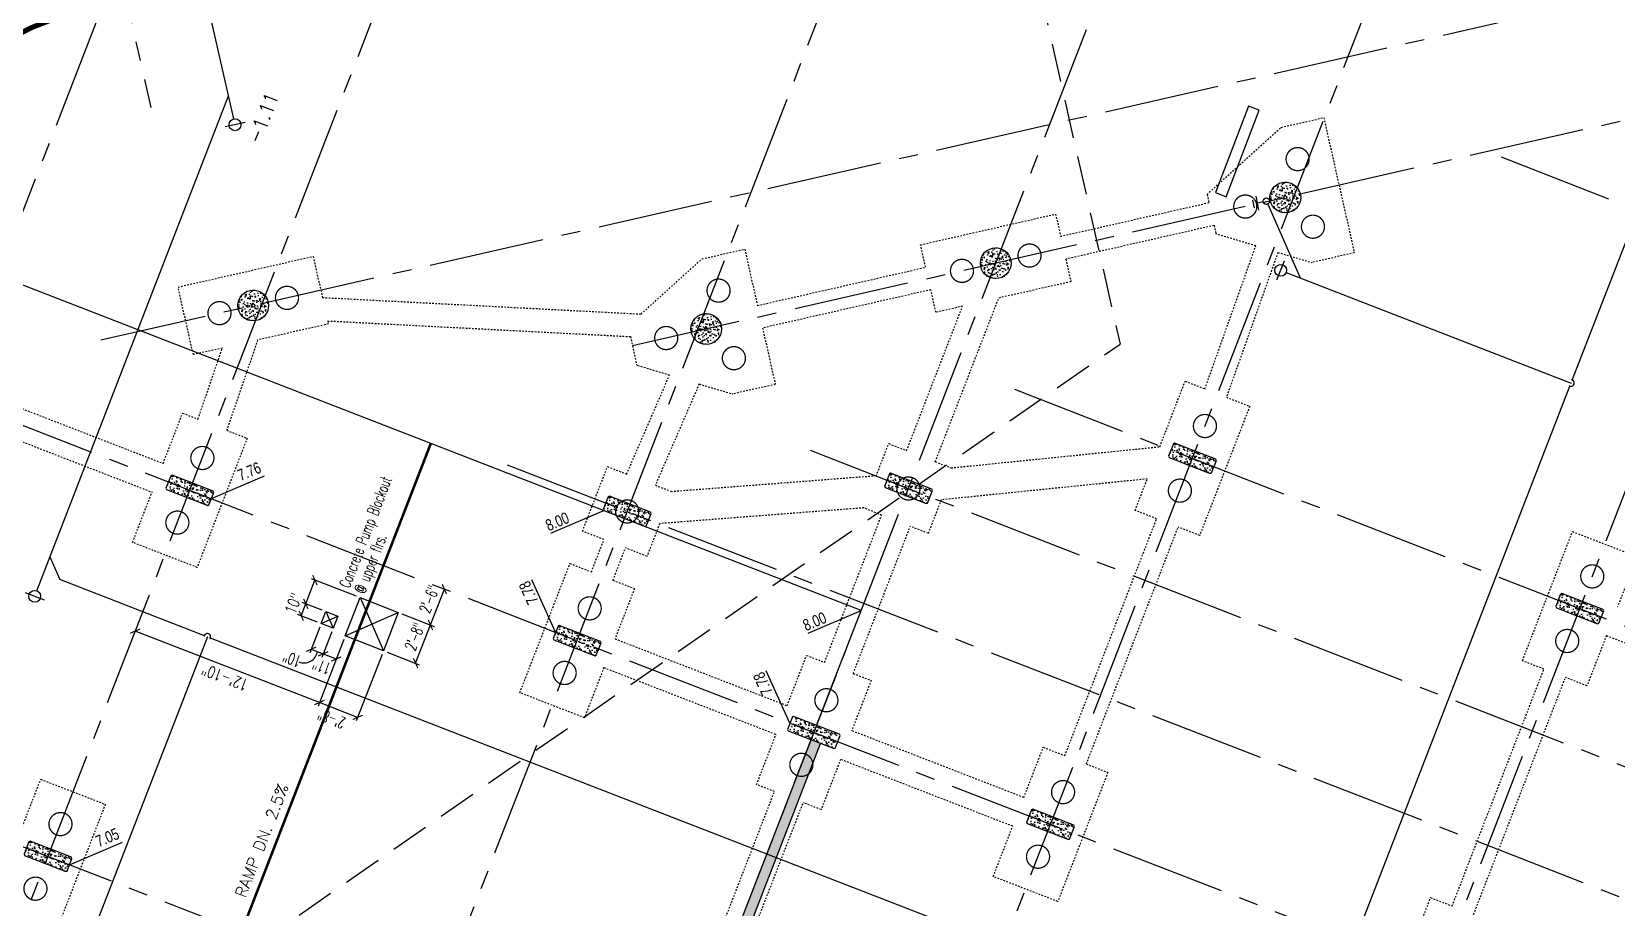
# Model space of a CAD drawing. Header units: feet. Extents: x 308 to 1449, y -4548 to -3843.
# Drawn here: x 910.4 to 1013.4, y -4306.2 to -4249.3 of the extents above; entities that cross this region are included whole.
import ezdxf

# ---------------------------------------------------------------- set-up
doc = ezdxf.new("R2010")
doc.units = ezdxf.units.FT
doc.header["$LTSCALE"] = 10
doc.header["$MEASUREMENT"] = 0
for name, pattern in [('CENTER2', [1.125, 0.75, -0.125, 0.125, -0.125]), ('HIDDEN', [0.375, 0.25, -0.125]), ('HIDDEN2', [0.1875, 0.125, -0.0625]), ('PHANTOM2', [1.25, 0.625, -0.125, 0.125, -0.125, 0.125, -0.125])]:
    doc.linetypes.add(name, pattern=pattern)
doc.layers.get('0').update_dxf_attribs({"linetype": 'CONTINUOUS'})
doc.layers.add('1-EM-UG', color=240, linetype='PHANTOM2', lineweight=40)
for name, color, linetype in [('2B', 4, 'CONTINUOUS'), ('auger pile', 1, 'CONTINUOUS'), ('conc. wall', 7, 'CONTINUOUS'), ('concrete pump', 210, 'CONTINUOUS'), ('GRID', 30, 'CENTER2'), ('Mat Footing Dewatering Pump', 80, 'CONTINUOUS'), ('MISC', 7, 'CONTINUOUS'), ('p-ftg.', 4, 'HIDDEN2'), ('p-sanr-pip', 5, 'CONTINUOUS'), ('p-sanr-pipe', 5, 'CONTINUOUS'), ('p-sanr-symb', 3, 'CONTINUOUS'), ('p-strm-symb', 6, 'CONTINUOUS'), ('slabedge', 6, 'CONTINUOUS')]:
    doc.layers.add(name, color=color, linetype=linetype)
doc.layers.add('g-anno-inv notes', color=1, linetype='CONTINUOUS', plot=False)
doc.styles.add('dimwall', font='arial.ttf', dxfattribs={"width": 0.75, "height": 9})
doc.styles.add('s3', font='simplex.shx', dxfattribs={"width": 0.9, "height": 0.115})
doc.styles.get("Standard").update_dxf_attribs({"font": 'ROMANS.SHX'})

# ---------------------------------------------------------------- blocks, each defined once
blk = doc.blocks.new('p52')
at = {"layer": '2B'}
for p, q in [((0, -0.7), (0, 0.7)), ((0.37, -0.38), (0.37, 0.38))]:
    blk.add_line(p, q, dxfattribs=at)
blk = doc.blocks.new('p51')
blk.add_line((0, -1), (0, 1))
blk.add_circle((0, 0), 0.576)
blk = doc.blocks.new('_ArchTick')
at = {"color": 0, "linetype": 'ByBlock', "const_width": 0.15}
blk.add_lwpolyline([(-0.5, -0.5), (0.5, 0.5)], dxfattribs=at)
blk = doc.blocks.new('A$C2A3944E8')
at = {"layer": 'conc. wall'}
h = blk.add_hatch(dxfattribs=at)
h.set_pattern_fill('AR-CONC', color=256, style=0)
h.set_pattern_definition([(50, (1843.359, 4285.727), (7.172602, -0.627521), [0.75, -8.25]), (355, (1843.359, 4285.727), (-1.387513, 7.521921), [0.6, -6.6]), (100.4514, (1843.9566, 4285.675), (5.785094, 6.894395), [0.637402, -7.011421]), (46.1842, (1843.359, 4287.727), (10.67241, -1.65519), [1.125, -12.375]), (96.6356, (1844.248, 4287.589), (9.346627, 9.74118), [0.956103, -10.51713]), (351.1842, (1843.359, 4287.727), (9.34662, 9.741186), [0.9, -9.9]), (21, (1844.359, 4287.227), (5.96907, -4.026189), [0.75, -8.25]), (326, (1844.359, 4287.227), (2.433153, 7.2515), [0.6, -6.6]), (71.4514, (1844.856, 4286.8916), (8.402226, 3.225305), [0.637402, -7.011421]), (37.5, (1843.3589, 4285.727), (0.1215986, 3.3289385), [0, -6.52, 0, -6.7, 0, -6.625]), (7.5, (1843.359, 4285.727), (2.6306954, 3.944117), [0, -3.82, 0, -6.37, 0, -2.525]), (327.5, (1841.1289, 4285.727), (5.3382244, -0.2255487), [0, -2.5, 0, -7.8, 0, -10.35]), (317.5, (1840.129, 4285.727), (5.831862, 1.00105), [0, -3.25, 0, -5.18, 0, -7.35])])
h.paths.add_polyline_path([(2478.702481, 1572.262432), (2473.452481, 1572.262432), (2472.702481, 1571.512432), (2472.702481, 1554.262432), (2478.702481, 1554.262432)])
h.paths.add_polyline_path([(2484.702481, 1571.512432), (2483.952481, 1572.262432), (2478.702481, 1572.262432), (2478.702481, 1554.262432), (2484.702481, 1554.262432)])
h.paths.add_polyline_path([(2484.702481, 1554.262432), (2478.702481, 1554.262432), (2478.702481, 1536.262432), (2483.952481, 1536.262432), (2484.702481, 1537.012432)])
h.paths.add_polyline_path([(2478.702481, 1554.262432), (2472.702481, 1554.262432), (2472.702481, 1537.012432), (2473.452481, 1536.262432), (2478.702481, 1536.262432)])
h = blk.add_hatch(dxfattribs=at)
h.set_pattern_fill('AR-CONC', color=256, style=0)
h.set_pattern_definition([(50, (2149.359, 4285.727), (7.172602, -0.627521), [0.75, -8.25]), (355, (2149.359, 4285.727), (-1.387513, 7.521921), [0.6, -6.6]), (100.4514, (2149.9566, 4285.675), (5.785094, 6.894395), [0.637402, -7.011421]), (46.1842, (2149.359, 4287.727), (10.67241, -1.65519), [1.125, -12.375]), (96.6356, (2150.248, 4287.589), (9.346627, 9.74118), [0.956103, -10.51713]), (351.1842, (2149.359, 4287.727), (9.34662, 9.741186), [0.9, -9.9]), (21, (2150.359, 4287.227), (5.96907, -4.026189), [0.75, -8.25]), (326, (2150.359, 4287.227), (2.433153, 7.2515), [0.6, -6.6]), (71.4514, (2150.856, 4286.8916), (8.402226, 3.225305), [0.637402, -7.011421]), (37.5, (2149.3589, 4285.727), (0.1215986, 3.3289385), [0, -6.52, 0, -6.7, 0, -6.625]), (7.5, (2149.359, 4285.727), (2.6306954, 3.944117), [0, -3.82, 0, -6.37, 0, -2.525]), (327.5, (2147.1289, 4285.727), (5.3382244, -0.2255487), [0, -2.5, 0, -7.8, 0, -10.35]), (317.5, (2146.129, 4285.727), (5.831862, 1.00105), [0, -3.25, 0, -5.18, 0, -7.35])])
h.paths.add_polyline_path([(2784.702481, 1572.262432), (2779.452481, 1572.262432), (2778.702481, 1571.512432), (2778.702481, 1554.262432), (2784.702481, 1554.262432)])
h.paths.add_polyline_path([(2790.702481, 1571.512432), (2789.952481, 1572.262432), (2784.702481, 1572.262432), (2784.702481, 1554.262432), (2790.702481, 1554.262432)])
h.paths.add_polyline_path([(2790.702481, 1554.262432), (2784.702481, 1554.262432), (2784.702481, 1536.262432), (2789.952481, 1536.262432), (2790.702481, 1537.012432)])
h.paths.add_polyline_path([(2784.702481, 1554.262432), (2778.702481, 1554.262432), (2778.702481, 1537.012432), (2779.452481, 1536.262432), (2784.702481, 1536.262432)])
h = blk.add_hatch(dxfattribs=at)
h.set_pattern_fill('AR-CONC', color=256, style=0)
h.set_pattern_definition([(50, (-806.493, 4291.727), (7.172602, -0.627521), [0.75, -8.25]), (355, (-806.493, 4291.727), (-1.387513, 7.521921), [0.6, -6.6]), (100.4514, (-805.8954, 4291.675), (5.785094, 6.894395), [0.637402, -7.011421]), (46.1842, (-806.493, 4293.727), (10.67241, -1.65519), [1.125, -12.375]), (96.6356, (-805.604, 4293.589), (9.346627, 9.741179), [0.956103, -10.51713]), (351.1842, (-806.493, 4293.727), (9.34662, 9.741186), [0.9, -9.9]), (21, (-805.493, 4293.227), (5.9690705, -4.026189), [0.75, -8.25]), (326, (-805.493, 4293.227), (2.433153, 7.2515), [0.6, -6.6]), (71.4514, (-804.996, 4292.8916), (8.402226, 3.225305), [0.637402, -7.011421]), (37.5, (-806.4932, 4291.727), (0.1215986, 3.3289385), [0, -6.52, 0, -6.7, 0, -6.625]), (7.5, (-806.493, 4291.727), (2.6306954, 3.944117), [0, -3.82, 0, -6.37, 0, -2.525]), (327.5, (-808.7232, 4291.727), (5.3382244, -0.2255487), [0, -2.5, 0, -7.8, 0, -10.35]), (317.5, (-809.723, 4291.727), (5.8318617, 1.00105), [0, -3.25, 0, -5.18, 0, -7.35])])
h.paths.add_polyline_path([(2936.850461, 1572.262432, 0.4142135624), (2924.850461, 1560.262432), (2936.850461, 1560.262432)])
h.paths.add_polyline_path([(2936.850461, 1572.262432), (2936.850461, 1560.262432), (2948.850461, 1560.262432, 0.4142135624)])
h.paths.add_polyline_path([(2936.850461, 1560.262432), (2924.850461, 1560.262432, 0.4142135624), (2936.850461, 1548.262432)])
h.paths.add_polyline_path([(2948.850461, 1560.262432), (2936.850461, 1560.262432), (2936.850461, 1548.262432, 0.4142135624)])
h = blk.add_hatch(dxfattribs=at)
h.set_pattern_fill('AR-CONC', color=256, style=0)
h.set_pattern_definition([(50, (2149.359, 3961.727), (7.172602, -0.627521), [0.75, -8.25]), (355, (2149.359, 3961.727), (-1.387513, 7.521921), [0.6, -6.6]), (100.4514, (2149.9566, 3961.675), (5.785094, 6.894395), [0.637402, -7.011421]), (46.1842, (2149.359, 3963.727), (10.67241, -1.65519), [1.125, -12.375]), (96.6356, (2150.248, 3963.589), (9.346627, 9.74118), [0.956103, -10.51713]), (351.1842, (2149.359, 3963.727), (9.34662, 9.741186), [0.9, -9.9]), (21, (2150.359, 3963.227), (5.96907, -4.026189), [0.75, -8.25]), (326, (2150.359, 3963.227), (2.433153, 7.2515), [0.6, -6.6]), (71.4514, (2150.856, 3962.8916), (8.402226, 3.225305), [0.637402, -7.011421]), (37.5, (2149.3589, 3961.727), (0.1215986, 3.3289385), [0, -6.52, 0, -6.7, 0, -6.625]), (7.5, (2149.359, 3961.727), (2.6306954, 3.944117), [0, -3.82, 0, -6.37, 0, -2.525]), (327.5, (2147.1289, 3961.727), (5.3382244, -0.2255487), [0, -2.5, 0, -7.8, 0, -10.35]), (317.5, (2146.129, 3961.727), (5.831862, 1.00105), [0, -3.25, 0, -5.18, 0, -7.35])])
h.paths.add_polyline_path([(2784.702481, 1248.262432), (2779.452481, 1248.262432), (2778.702481, 1247.512432), (2778.702481, 1230.262432), (2784.702481, 1230.262432)])
h.paths.add_polyline_path([(2790.702481, 1247.512432), (2789.952481, 1248.262432), (2784.702481, 1248.262432), (2784.702481, 1230.262432), (2790.702481, 1230.262432)])
h.paths.add_polyline_path([(2790.702481, 1230.262432), (2784.702481, 1230.262432), (2784.702481, 1212.262432), (2789.952481, 1212.262432), (2790.702481, 1213.012432)])
h.paths.add_polyline_path([(2784.702481, 1230.262432), (2778.702481, 1230.262432), (2778.702481, 1213.012432), (2779.452481, 1212.262432), (2784.702481, 1212.262432)])
h = blk.add_hatch(dxfattribs=at)
h.set_pattern_fill('AR-CONC', color=256, style=0)
h.set_pattern_definition([(50, (2257.359, 3961.727), (7.172602, -0.627521), [0.75, -8.25]), (355, (2257.359, 3961.727), (-1.387513, 7.521921), [0.6, -6.6]), (100.4514, (2257.9566, 3961.675), (5.785094, 6.894395), [0.637402, -7.011421]), (46.1842, (2257.359, 3963.727), (10.67241, -1.65519), [1.125, -12.375]), (96.6356, (2258.248, 3963.589), (9.346627, 9.74118), [0.956103, -10.51713]), (351.1842, (2257.359, 3963.727), (9.34662, 9.741186), [0.9, -9.9]), (21, (2258.359, 3963.227), (5.96907, -4.026189), [0.75, -8.25]), (326, (2258.359, 3963.227), (2.433153, 7.2515), [0.6, -6.6]), (71.4514, (2258.856, 3962.8916), (8.402226, 3.225305), [0.637402, -7.011421]), (37.5, (2257.3589, 3961.727), (0.1215986, 3.3289385), [0, -6.52, 0, -6.7, 0, -6.625]), (7.5, (2257.359, 3961.727), (2.6306954, 3.944117), [0, -3.82, 0, -6.37, 0, -2.525]), (327.5, (2255.1289, 3961.727), (5.3382244, -0.2255487), [0, -2.5, 0, -7.8, 0, -10.35]), (317.5, (2254.129, 3961.727), (5.831862, 1.00105), [0, -3.25, 0, -5.18, 0, -7.35])])
h.paths.add_polyline_path([(2892.702481, 1248.262432), (2887.452481, 1248.262432), (2886.702481, 1247.512432), (2886.702481, 1230.262432), (2892.702481, 1230.262432)])
h.paths.add_polyline_path([(2898.702481, 1247.512432), (2897.952481, 1248.262432), (2892.702481, 1248.262432), (2892.702481, 1230.262432), (2898.702481, 1230.262432)])
h.paths.add_polyline_path([(2898.702481, 1230.262432), (2892.702481, 1230.262432), (2892.702481, 1212.262432), (2897.952481, 1212.262432), (2898.702481, 1213.012432)])
h.paths.add_polyline_path([(2892.702481, 1230.262432), (2886.702481, 1230.262432), (2886.702481, 1213.012432), (2887.452481, 1212.262432), (2892.702481, 1212.262432)])
h = blk.add_hatch(dxfattribs=at)
h.set_pattern_fill('AR-CONC', color=256, style=0)
h.set_pattern_definition([(50, (-695.77, 3955.727), (7.172602, -0.627521), [0.75, -8.25]), (355, (-695.77, 3955.727), (-1.387513, 7.521921), [0.6, -6.6]), (100.4514, (-695.172, 3955.675), (5.785094, 6.894395), [0.637402, -7.011421]), (46.1842, (-695.77, 3957.727), (10.67241, -1.65519), [1.125, -12.375]), (96.6356, (-694.881, 3957.589), (9.346627, 9.741179), [0.956103, -10.51713]), (351.1842, (-695.77, 3957.727), (9.34662, 9.741186), [0.9, -9.9]), (21, (-694.77, 3957.227), (5.9690705, -4.026189), [0.75, -8.25]), (326, (-694.77, 3957.227), (2.433153, 7.2515), [0.6, -6.6]), (71.4514, (-694.2725, 3956.8916), (8.402226, 3.225305), [0.637402, -7.011421]), (37.5, (-695.77, 3955.727), (0.1215986, 3.3289385), [0, -6.52, 0, -6.7, 0, -6.625]), (7.5, (-695.77, 3955.727), (2.6306954, 3.944117), [0, -3.82, 0, -6.37, 0, -2.525]), (327.5, (-698, 3955.727), (5.3382244, -0.2255487), [0, -2.5, 0, -7.8, 0, -10.35]), (317.5, (-699, 3955.727), (5.8318617, 1.00105), [0, -3.25, 0, -5.18, 0, -7.35])])
h.paths.add_polyline_path([(3047.57371, 1236.262432, 0.4142135624), (3035.57371, 1224.262432), (3047.57371, 1224.262432)])
h.paths.add_polyline_path([(3047.57371, 1236.262432), (3047.57371, 1224.262432), (3059.57371, 1224.262432, 0.4142135624)])
h.paths.add_polyline_path([(3047.57371, 1224.262432), (3035.57371, 1224.262432, 0.4142135624), (3047.57371, 1212.262432)])
h.paths.add_polyline_path([(3059.57371, 1224.262432), (3047.57371, 1224.262432), (3047.57371, 1212.262432, 0.4142135624)])
h = blk.add_hatch(dxfattribs=at)
h.set_pattern_fill('AR-CONC', color=256, style=0)
h.set_pattern_definition([(50, (2149.359, 3763.727), (7.172602, -0.627521), [0.75, -8.25]), (355, (2149.359, 3763.727), (-1.387513, 7.521921), [0.6, -6.6]), (100.4514, (2149.9566, 3763.675), (5.785094, 6.894395), [0.637402, -7.011421]), (46.1842, (2149.359, 3765.727), (10.67241, -1.65519), [1.125, -12.375]), (96.6356, (2150.248, 3765.589), (9.346627, 9.74118), [0.956103, -10.51713]), (351.1842, (2149.359, 3765.727), (9.34662, 9.741186), [0.9, -9.9]), (21, (2150.359, 3765.227), (5.96907, -4.026189), [0.75, -8.25]), (326, (2150.359, 3765.227), (2.433153, 7.2515), [0.6, -6.6]), (71.4514, (2150.856, 3764.8916), (8.402226, 3.225305), [0.637402, -7.011421]), (37.5, (2149.3589, 3763.727), (0.1215986, 3.3289385), [0, -6.52, 0, -6.7, 0, -6.625]), (7.5, (2149.359, 3763.727), (2.6306954, 3.944117), [0, -3.82, 0, -6.37, 0, -2.525]), (327.5, (2147.1289, 3763.727), (5.3382244, -0.2255487), [0, -2.5, 0, -7.8, 0, -10.35]), (317.5, (2146.129, 3763.727), (5.831862, 1.00105), [0, -3.25, 0, -5.18, 0, -7.35])])
h.paths.add_polyline_path([(2784.702481, 1050.262432), (2779.452481, 1050.262432), (2778.702481, 1049.512432), (2778.702481, 1032.262432), (2784.702481, 1032.262432)])
h.paths.add_polyline_path([(2790.702481, 1049.512432), (2789.952481, 1050.262432), (2784.702481, 1050.262432), (2784.702481, 1032.262432), (2790.702481, 1032.262432)])
h.paths.add_polyline_path([(2790.702481, 1032.262432), (2784.702481, 1032.262432), (2784.702481, 1014.262432), (2789.952481, 1014.262432), (2790.702481, 1015.012432)])
h.paths.add_polyline_path([(2784.702481, 1032.262432), (2778.702481, 1032.262432), (2778.702481, 1015.012432), (2779.452481, 1014.262432), (2784.702481, 1014.262432)])
h = blk.add_hatch(dxfattribs=at)
h.set_pattern_fill('AR-CONC', color=256, style=0)
h.set_pattern_definition([(50, (2353.359, 3763.727), (7.172602, -0.627521), [0.75, -8.25]), (355, (2353.359, 3763.727), (-1.387513, 7.521921), [0.6, -6.6]), (100.4514, (2353.9566, 3763.675), (5.785094, 6.894395), [0.637402, -7.011421]), (46.1842, (2353.359, 3765.727), (10.67241, -1.65519), [1.125, -12.375]), (96.6356, (2354.248, 3765.589), (9.346627, 9.74118), [0.956103, -10.51713]), (351.1842, (2353.359, 3765.727), (9.34662, 9.741186), [0.9, -9.9]), (21, (2354.359, 3765.227), (5.96907, -4.026189), [0.75, -8.25]), (326, (2354.359, 3765.227), (2.433153, 7.2515), [0.6, -6.6]), (71.4514, (2354.856, 3764.8916), (8.402226, 3.225305), [0.637402, -7.011421]), (37.5, (2353.3589, 3763.727), (0.1215986, 3.3289385), [0, -6.52, 0, -6.7, 0, -6.625]), (7.5, (2353.359, 3763.727), (2.6306954, 3.944117), [0, -3.82, 0, -6.37, 0, -2.525]), (327.5, (2351.1289, 3763.727), (5.3382244, -0.2255487), [0, -2.5, 0, -7.8, 0, -10.35]), (317.5, (2350.129, 3763.727), (5.831862, 1.00105), [0, -3.25, 0, -5.18, 0, -7.35])])
h.paths.add_polyline_path([(2988.702481, 1050.262432), (2983.452481, 1050.262432), (2982.702481, 1049.512432), (2982.702481, 1032.262432), (2988.702481, 1032.262432)])
h.paths.add_polyline_path([(2994.702481, 1049.512432), (2993.952481, 1050.262432), (2988.702481, 1050.262432), (2988.702481, 1032.262432), (2994.702481, 1032.262432)])
h.paths.add_polyline_path([(2994.702481, 1032.262432), (2988.702481, 1032.262432), (2988.702481, 1014.262432), (2993.952481, 1014.262432), (2994.702481, 1015.012432)])
h.paths.add_polyline_path([(2988.702481, 1032.262432), (2982.702481, 1032.262432), (2982.702481, 1015.012432), (2983.452481, 1014.262432), (2988.702481, 1014.262432)])
h = blk.add_hatch(dxfattribs=at)
h.set_pattern_fill('AR-CONC', color=256, style=0)
h.set_pattern_definition([(50, (-566.342, 3763.727), (7.172602, -0.627521), [0.75, -8.25]), (355, (-566.342, 3763.727), (-1.387513, 7.521921), [0.6, -6.6]), (100.4514, (-565.7446, 3763.675), (5.785094, 6.894395), [0.637402, -7.011421]), (46.1842, (-566.342, 3765.727), (10.67241, -1.65519), [1.125, -12.375]), (96.6356, (-565.453, 3765.589), (9.346627, 9.741179), [0.956103, -10.51713]), (351.1842, (-566.342, 3765.727), (9.34662, 9.741186), [0.9, -9.9]), (21, (-565.342, 3765.227), (5.9690705, -4.026189), [0.75, -8.25]), (326, (-565.342, 3765.227), (2.433153, 7.2515), [0.6, -6.6]), (71.4514, (-564.845, 3764.8916), (8.402226, 3.225305), [0.637402, -7.011421]), (37.5, (-566.3423, 3763.727), (0.1215986, 3.3289385), [0, -6.52, 0, -6.7, 0, -6.625]), (7.5, (-566.3423, 3763.727), (2.6306954, 3.944117), [0, -3.82, 0, -6.37, 0, -2.525]), (327.5, (-568.5723, 3763.727), (5.3382244, -0.2255487), [0, -2.5, 0, -7.8, 0, -10.35]), (317.5, (-569.5723, 3763.727), (5.8318617, 1.00105), [0, -3.25, 0, -5.18, 0, -7.35])])
h.paths.add_polyline_path([(3177.00135, 1044.262432, 0.4142135624), (3165.00135, 1032.262432), (3177.00135, 1032.262432)])
h.paths.add_polyline_path([(3177.00135, 1044.262432), (3177.00135, 1032.262432), (3189.00135, 1032.262432, 0.4142135624)])
h.paths.add_polyline_path([(3177.00135, 1032.262432), (3165.00135, 1032.262432, 0.4142135624), (3177.00135, 1020.262432)])
h.paths.add_polyline_path([(3189.00135, 1032.262432), (3177.00135, 1032.262432), (3177.00135, 1020.262432, 0.4142135624)])
h = blk.add_hatch(dxfattribs=at)
h.set_pattern_fill('AR-CONC', color=256, style=0)
h.set_pattern_definition([(50, (1448.896, 3227.727), (7.172602, -0.627521), [0.75, -8.25]), (355, (1448.896, 3227.727), (-1.387513, 7.521921), [0.6, -6.6]), (100.4514, (1449.4935, 3227.675), (5.785094, 6.894395), [0.637402, -7.011421]), (46.1842, (1448.896, 3229.727), (10.67241, -1.65519), [1.125, -12.375]), (96.6356, (1449.785, 3229.589), (9.346627, 9.74118), [0.956103, -10.51713]), (351.1842, (1448.896, 3229.727), (9.34662, 9.741186), [0.9, -9.9]), (21, (1449.896, 3229.227), (5.96907, -4.026189), [0.75, -8.25]), (326, (1449.896, 3229.227), (2.433153, 7.2515), [0.6, -6.6]), (71.4514, (1450.393, 3228.8916), (8.402226, 3.225305), [0.637402, -7.011421]), (37.5, (1448.8958, 3227.727), (0.1215986, 3.3289385), [0, -6.52, 0, -6.7, 0, -6.625]), (7.5, (1448.8958, 3227.727), (2.6306954, 3.944117), [0, -3.82, 0, -6.37, 0, -2.525]), (327.5, (1446.6658, 3227.727), (5.3382244, -0.2255487), [0, -2.5, 0, -7.8, 0, -10.35]), (317.5, (1445.6658, 3227.727), (5.831862, 1.00105), [0, -3.25, 0, -5.18, 0, -7.35])])
h.paths.add_polyline_path([(2501.579375, 1032.262432), (2484.702481, 1032.262432), (2484.702481, 1024.262432), (2496.702481, 1024.262432, -0.2807764064)])
h.paths.add_polyline_path([(2509.825586, 1032.262432), (2501.579375, 1032.262432, 0.2807764064), (2496.702481, 1024.262432), (2514.702481, 1024.262432, 0.2807764064)])
h.paths.add_polyline_path([(2753.579375, 1032.262432), (2509.825586, 1032.262432, -0.2807764064), (2514.702481, 1024.262432), (2748.702481, 1024.262432, -0.2807764064)])
h.paths.add_polyline_path([(2761.825586, 1032.262432), (2753.579375, 1032.262432, 0.2807764064), (2748.702481, 1024.262432), (2766.702481, 1024.262432, 0.2807764064)])
h.paths.add_polyline_path([(2778.702481, 1032.262432), (2761.825586, 1032.262432, -0.2807764064), (2766.702481, 1024.262432), (2778.702481, 1024.262432)])
h = blk.add_hatch(dxfattribs=at)
h.set_pattern_fill('AR-CONC', color=256, style=0)
h.set_pattern_definition([(50, (2149.359, 3565.727), (7.172602, -0.627521), [0.75, -8.25]), (355, (2149.359, 3565.727), (-1.387513, 7.521921), [0.6, -6.6]), (100.4514, (2149.9566, 3565.675), (5.785094, 6.894395), [0.637402, -7.011421]), (46.1842, (2149.359, 3567.727), (10.67241, -1.65519), [1.125, -12.375]), (96.6356, (2150.248, 3567.589), (9.346627, 9.74118), [0.956103, -10.51713]), (351.1842, (2149.359, 3567.727), (9.34662, 9.741186), [0.9, -9.9]), (21, (2150.359, 3567.227), (5.96907, -4.026189), [0.75, -8.25]), (326, (2150.359, 3567.227), (2.433153, 7.2515), [0.6, -6.6]), (71.4514, (2150.856, 3566.8916), (8.402226, 3.225305), [0.637402, -7.011421]), (37.5, (2149.3589, 3565.727), (0.1215986, 3.3289385), [0, -6.52, 0, -6.7, 0, -6.625]), (7.5, (2149.359, 3565.727), (2.6306954, 3.944117), [0, -3.82, 0, -6.37, 0, -2.525]), (327.5, (2147.1289, 3565.727), (5.3382244, -0.2255487), [0, -2.5, 0, -7.8, 0, -10.35]), (317.5, (2146.129, 3565.727), (5.831862, 1.00105), [0, -3.25, 0, -5.18, 0, -7.35])])
h.paths.add_polyline_path([(2784.702481, 852.262432), (2779.452481, 852.262432), (2778.702481, 851.512432), (2778.702481, 834.262432), (2784.702481, 834.262432)])
h.paths.add_polyline_path([(2790.702481, 851.512432), (2789.952481, 852.262432), (2784.702481, 852.262432), (2784.702481, 834.262432), (2790.702481, 834.262432)])
h.paths.add_polyline_path([(2790.702481, 834.262432), (2784.702481, 834.262432), (2784.702481, 816.262432), (2789.952481, 816.262432), (2790.702481, 817.012432)])
h.paths.add_polyline_path([(2784.702481, 834.262432), (2778.702481, 834.262432), (2778.702481, 817.012432), (2779.452481, 816.262432), (2784.702481, 816.262432)])
h = blk.add_hatch(dxfattribs=at)
h.set_pattern_fill('AR-CONC', color=256, style=0)
h.set_pattern_definition([(50, (2455.359, 3565.727), (7.172602, -0.627521), [0.75, -8.25]), (355, (2455.359, 3565.727), (-1.387513, 7.521921), [0.6, -6.6]), (100.4514, (2455.9566, 3565.675), (5.785094, 6.894395), [0.637402, -7.011421]), (46.1842, (2455.359, 3567.727), (10.67241, -1.65519), [1.125, -12.375]), (96.6356, (2456.248, 3567.589), (9.346627, 9.74118), [0.956103, -10.51713]), (351.1842, (2455.359, 3567.727), (9.34662, 9.741186), [0.9, -9.9]), (21, (2456.359, 3567.227), (5.96907, -4.026189), [0.75, -8.25]), (326, (2456.359, 3567.227), (2.433153, 7.2515), [0.6, -6.6]), (71.4514, (2456.856, 3566.8916), (8.402226, 3.225305), [0.637402, -7.011421]), (37.5, (2455.3589, 3565.727), (0.1215986, 3.3289385), [0, -6.52, 0, -6.7, 0, -6.625]), (7.5, (2455.359, 3565.727), (2.6306954, 3.944117), [0, -3.82, 0, -6.37, 0, -2.525]), (327.5, (2453.1289, 3565.727), (5.3382244, -0.2255487), [0, -2.5, 0, -7.8, 0, -10.35]), (317.5, (2452.129, 3565.727), (5.831862, 1.00105), [0, -3.25, 0, -5.18, 0, -7.35])])
h.paths.add_polyline_path([(3090.702481, 852.262432), (3085.452481, 852.262432), (3084.702481, 851.512432), (3084.702481, 834.262432), (3090.702481, 834.262432)])
h.paths.add_polyline_path([(3096.702481, 851.512432), (3095.952481, 852.262432), (3090.702481, 852.262432), (3090.702481, 834.262432), (3096.702481, 834.262432)])
h.paths.add_polyline_path([(3096.702481, 834.262432), (3090.702481, 834.262432), (3090.702481, 816.262432), (3095.952481, 816.262432), (3096.702481, 817.012432)])
h.paths.add_polyline_path([(3090.702481, 834.262432), (3084.702481, 834.262432), (3084.702481, 817.012432), (3085.452481, 816.262432), (3090.702481, 816.262432)])
h = blk.add_hatch(dxfattribs=at)
h.set_pattern_fill('AR-CONC', color=256, style=0)
h.set_pattern_definition([(50, (-436.9146, 3571.727), (7.172602, -0.627521), [0.75, -8.25]), (355, (-436.915, 3571.727), (-1.387513, 7.521921), [0.6, -6.6]), (100.4514, (-436.317, 3571.675), (5.785094, 6.894395), [0.637402, -7.011421]), (46.1842, (-436.915, 3573.727), (10.67241, -1.65519), [1.125, -12.375]), (96.6356, (-436.025, 3573.589), (9.346627, 9.741179), [0.956103, -10.51713]), (351.1842, (-436.915, 3573.727), (9.34662, 9.741186), [0.9, -9.9]), (21, (-435.9146, 3573.227), (5.9690705, -4.026189), [0.75, -8.25]), (326, (-435.915, 3573.227), (2.433153, 7.2515), [0.6, -6.6]), (71.4514, (-435.417, 3572.8916), (8.402226, 3.225305), [0.637402, -7.011421]), (37.5, (-436.9146, 3571.727), (0.1215986, 3.3289385), [0, -6.52, 0, -6.7, 0, -6.625]), (7.5, (-436.9146, 3571.727), (2.6306954, 3.944117), [0, -3.82, 0, -6.37, 0, -2.525]), (327.5, (-439.1446, 3571.727), (5.3382244, -0.2255487), [0, -2.5, 0, -7.8, 0, -10.35]), (317.5, (-440.1446, 3571.727), (5.8318617, 1.00105), [0, -3.25, 0, -5.18, 0, -7.35])])
h.paths.add_polyline_path([(3306.42899, 852.262432, 0.4142135624), (3294.42899, 840.262432), (3306.42899, 840.262432)])
h.paths.add_polyline_path([(3306.42899, 852.262432), (3306.42899, 840.262432), (3318.42899, 840.262432, 0.4142135624)])
h.paths.add_polyline_path([(3306.42899, 840.262432), (3294.42899, 840.262432, 0.4142135624), (3306.42899, 828.262432)])
h.paths.add_polyline_path([(3318.42899, 840.262432), (3306.42899, 840.262432), (3306.42899, 828.262432, 0.4142135624)])
h = blk.add_hatch(dxfattribs=at)
h.set_pattern_fill('AR-CONC', color=256, style=0)
h.set_pattern_definition([(50, (2455.359, 3241.727), (7.172602, -0.627521), [0.75, -8.25]), (355, (2455.359, 3241.727), (-1.387513, 7.521921), [0.6, -6.6]), (100.4514, (2455.9566, 3241.675), (5.785094, 6.894395), [0.637402, -7.011421]), (46.1842, (2455.359, 3243.727), (10.67241, -1.65519), [1.125, -12.375]), (96.6356, (2456.248, 3243.589), (9.346627, 9.74118), [0.956103, -10.51713]), (351.1842, (2455.359, 3243.727), (9.34662, 9.741186), [0.9, -9.9]), (21, (2456.359, 3243.227), (5.96907, -4.026189), [0.75, -8.25]), (326, (2456.359, 3243.227), (2.433153, 7.2515), [0.6, -6.6]), (71.4514, (2456.856, 3242.8916), (8.402226, 3.225305), [0.637402, -7.011421]), (37.5, (2455.3589, 3241.727), (0.1215986, 3.3289385), [0, -6.52, 0, -6.7, 0, -6.625]), (7.5, (2455.359, 3241.727), (2.6306954, 3.944117), [0, -3.82, 0, -6.37, 0, -2.525]), (327.5, (2453.1289, 3241.727), (5.3382244, -0.2255487), [0, -2.5, 0, -7.8, 0, -10.35]), (317.5, (2452.129, 3241.727), (5.831862, 1.00105), [0, -3.25, 0, -5.18, 0, -7.35])])
h.paths.add_polyline_path([(3090.702481, 528.262432), (3085.452481, 528.262432), (3084.702481, 527.512432), (3084.702481, 510.262432), (3090.702481, 510.262432)])
h.paths.add_polyline_path([(3096.702481, 527.512432), (3095.952481, 528.262432), (3090.702481, 528.262432), (3090.702481, 510.262432), (3096.702481, 510.262432)])
h.paths.add_polyline_path([(3096.702481, 510.262432), (3090.702481, 510.262432), (3090.702481, 492.262432), (3095.952481, 492.262432), (3096.702481, 493.012432)])
h.paths.add_polyline_path([(3090.702481, 510.262432), (3084.702481, 510.262432), (3084.702481, 493.012432), (3085.452481, 492.262432), (3090.702481, 492.262432)])
at = {"layer": 'auger pile', "const_width": 1}
for points in [[(2926.789156, 1575.187918, 1), (2916.727852, 1590.113405, 1)], [(2460.702481, 1554.262432, 1), (2442.702481, 1554.262432, 1)], [(2496.702481, 1554.262432, -1), (2514.702481, 1554.262432, -1)], [(2766.702481, 1554.262432, 1), (2748.702481, 1554.262432, 1)], [(2802.702481, 1554.262432, -1), (2820.702481, 1554.262432, -1)], [(2946.911766, 1545.336945, -1), (2956.97307, 1530.411459, -1)], [(3034.717599, 1243.333887, 1), (3024.656294, 1258.259373, 1)], [(2766.702481, 1230.262432, 1), (2748.702481, 1230.262432, 1)], [(2802.702481, 1230.262432, -1), (2820.702481, 1230.262432, -1)], [(2901.702481, 1230.262432, 1), (2883.702481, 1230.262432, 1)], [(3083.935975, 1218.624547, 1), (3073.87467, 1233.550033, 1)], [(3039.159515, 1188.440633, 1), (3029.09821, 1203.366119, 1)], [(3166.940046, 1047.187918, 1), (3156.878741, 1062.113405, 1)], [(2766.702481, 1032.262432, 1), (2748.702481, 1032.262432, 1)], [(2802.702481, 1032.262432, -1), (2820.702481, 1032.262432, -1)], [(2997.702481, 1032.262432, 1), (2979.702481, 1032.262432, 1)], [(3187.062655, 1017.336945, -1), (3197.12396, 1002.411459, -1)], [(3293.572879, 859.333887, 1), (3283.511574, 874.259373, 1)], [(2766.702481, 834.262432, 1), (2748.702481, 834.262432, 1)], [(2802.702481, 834.262432, -1), (2820.702481, 834.262432, -1)], [(3072.702481, 834.262432, 1), (3054.702481, 834.262432, 1)], [(3108.702481, 834.262432, -1), (3126.702481, 834.262432, -1)], [(3342.791254, 834.624547, 1), (3332.72995, 849.550033, 1)], [(3298.014795, 804.440633, 1), (3287.95349, 819.366119, 1)], [(3072.702481, 510.262432, 1), (3054.702481, 510.262432, 1)], [(3108.702481, 510.262432, -1), (3126.702481, 510.262432, -1)]]:
    blk.add_lwpolyline(points, format="xyb", close=True, dxfattribs=at)
at = {"layer": 'conc. wall'}
for p, q in [((2484.702481, 1032.262432), (2778.702481, 1032.262432)), ((2484.702481, 1024.262432), (2778.702481, 1024.262432))]:
    blk.add_line(p, q, dxfattribs=at)
for points in [[(2472.702481, 1571.512432), (2472.702481, 1537.012432), (2473.452481, 1536.262432), (2483.952481, 1536.262432), (2484.702481, 1537.012432), (2484.702481, 1571.512432), (2483.952481, 1572.262432), (2473.452481, 1572.262432)], [(2778.702481, 1571.512432), (2778.702481, 1537.012432), (2779.452481, 1536.262432), (2789.952481, 1536.262432), (2790.702481, 1537.012432), (2790.702481, 1571.512432), (2789.952481, 1572.262432), (2779.452481, 1572.262432)], [(2778.702481, 1247.512432), (2778.702481, 1213.012432), (2779.452481, 1212.262432), (2789.952481, 1212.262432), (2790.702481, 1213.012432), (2790.702481, 1247.512432), (2789.952481, 1248.262432), (2779.452481, 1248.262432)], [(2886.702481, 1247.512432), (2886.702481, 1213.012432), (2887.452481, 1212.262432), (2897.952481, 1212.262432), (2898.702481, 1213.012432), (2898.702481, 1247.512432), (2897.952481, 1248.262432), (2887.452481, 1248.262432)], [(2778.702481, 1051.512432), (2778.702481, 1013.012432), (2779.452481, 1012.262432), (2789.952481, 1012.262432), (2790.702481, 1013.012432), (2790.702481, 1051.512432), (2789.952481, 1052.262432), (2779.452481, 1052.262432)], [(2982.702481, 1049.512432), (2982.702481, 1015.012432), (2983.452481, 1014.262432), (2993.952481, 1014.262432), (2994.702481, 1015.012432), (2994.702481, 1049.512432), (2993.952481, 1050.262432), (2983.452481, 1050.262432)], [(2778.702481, 851.512432), (2778.702481, 817.012432), (2779.452481, 816.262432), (2789.952481, 816.262432), (2790.702481, 817.012432), (2790.702481, 851.512432), (2789.952481, 852.262432), (2779.452481, 852.262432)], [(3084.702481, 851.512432), (3084.702481, 817.012432), (3085.452481, 816.262432), (3095.952481, 816.262432), (3096.702481, 817.012432), (3096.702481, 851.512432), (3095.952481, 852.262432), (3085.452481, 852.262432)], [(3084.702481, 527.512432), (3084.702481, 493.012432), (3085.452481, 492.262432), (3095.952481, 492.262432), (3096.702481, 493.012432), (3096.702481, 527.512432), (3095.952481, 528.262432), (3085.452481, 528.262432)]]:
    blk.add_lwpolyline(points, close=True, dxfattribs=at)
for centre, radius in [((2936.850461, 1560.262432), 12), ((2936.850461, 1560.262432), 1.223626), ((3047.57371, 1224.262432), 12), ((3047.57371, 1224.262432), 1.223626), ((3177.00135, 1032.262432), 12), ((3306.42899, 840.262432), 12), ((3306.42899, 840.262432), 1.223626)]:
    blk.add_circle(centre, radius, dxfattribs=at)
at = {"layer": 'concrete pump'}
for p, q in [((2667.073918, 1400.262432), (2667.073918, 1554.262432)), ((2724.952481, 1424.262432), (2724.952481, 1440.958737)), ((2724.952481, 1437.958737), (2754.702481, 1437.958737)), ((2734.952481, 1424.262432), (2734.952481, 1440.958737)), ((2754.702481, 1403.262432), (2754.702481, 1440.958737)), ((2721.952481, 1421.262432), (2700.462811, 1421.262432)), ((2703.462811, 1421.262432), (2703.462811, 1400.262432)), ((2724.952481, 1421.262432), (2734.952481, 1411.262432)), ((2734.952481, 1421.262432), (2724.952481, 1411.262432)), ((2721.952481, 1411.262432), (2700.462811, 1411.262432)), ((2719.702481, 1400.262432), (2664.073918, 1400.262432)), ((2719.702481, 1400.262432), (2664.073918, 1400.262432)), ((2667.073918, 1368.262432), (2667.073918, 1400.262432)), ((2722.702481, 1400.262432), (2754.702481, 1368.262432)), ((2754.702481, 1400.262432), (2722.702481, 1368.262432)), ((2719.702481, 1368.262432), (2664.073918, 1368.262432)), ((2722.702481, 1365.262432), (2722.702481, 1338.351925)), ((2754.702481, 1365.262432), (2754.702481, 1338.351925)), ((2722.702481, 1341.351925), (2754.702481, 1341.351925)), ((2754.702481, 1341.351925), (2784.702481, 1341.351925))]:
    blk.add_line(p, q, dxfattribs=at)
for points in [[(2724.952481, 1411.262432), (2724.952481, 1421.262432), (2734.952481, 1421.262432), (2734.952481, 1411.262432)], [(2722.702481, 1368.262432), (2722.702481, 1400.262432), (2754.702481, 1400.262432), (2754.702481, 1368.262432)]]:
    blk.add_lwpolyline(points, close=True, dxfattribs=at)
blk.add_arc((2701.376859, 1426.511766), 10.629636, 179.545287036, 281.317126025, dxfattribs=at)
at = {"layer": 'p-ftg.'}
for p, q in [((2772.702481, 1775.262432), (2772.702481, 1581.262432)), ((2796.702481, 1775.262432), (2796.702481, 1581.262432)), ((2884.278317, 1589.946935), (2929.054777, 1620.130849)), ((2929.054777, 1620.130849), (2989.422605, 1530.577929)), ((2490.702481, 1581.262432), (2532.702481, 1581.262432)), ((2532.702481, 1581.262432), (2532.702481, 1527.262432)), ((2944.646145, 1500.394015), (2913.017778, 1547.313256)), ((2532.702481, 1527.262432), (2424.702481, 1527.262432)), ((2989.422605, 1530.577929), (2962.163819, 1512.20272)), ((2962.163819, 1512.20272), (3040.067498, 1275.79676)), ((2946.656464, 1501.749176), (2944.646145, 1500.394015)), ((2946.656464, 1501.749176), (3020.634456, 1277.256078)), ((3020.634456, 1277.256078), (3001.50129, 1264.358367)), ((3040.067498, 1275.79676), (3097.340198, 1247.043868)), ((2838.702481, 1239.262432), (2865.702481, 1239.262432)), ((3097.340198, 1247.043868), (3116.385509, 1218.791017)), ((2838.702481, 1221.262432), (2865.702481, 1221.262432)), ((3005.585948, 1213.880114), (3007.787278, 1186.67604)), ((2772.702481, 1203.262432), (2772.702481, 1059.262432)), ((2796.702481, 1203.262432), (2796.702481, 1059.262432)), ((2962.030305, 1059.262432), (2893.030305, 1203.262432)), ((2988.702481, 1059.262432), (2919.702481, 1203.262432)), ((3026.83259, 1158.423189), (3007.787278, 1186.67604)), ((2532.702481, 1044.262432), (2730.702481, 1044.262432)), ((2838.702481, 1044.262432), (2961.702481, 1044.262432)), ((3015.702481, 1044.262432), (3036.702481, 1044.262432)), ((3015.702481, 1044.262432), (3136.35037, 1044.262432)), ((2532.702481, 1020.262432), (2730.702481, 1020.262432)), ((2838.702481, 1020.262432), (2961.702481, 1020.262432)), ((3015.702481, 1020.262432), (3036.702481, 1020.262432)), ((3015.702481, 1020.262432), (3152.528825, 1020.262432)), ((2772.702481, 861.262432), (2772.702481, 1005.262432)), ((2796.702481, 861.262432), (2796.702481, 1005.262432)), ((3015.702481, 1007.016791), (3089.946984, 861.262432)), ((3280.913013, 894.215512), (3214.648008, 992.516625)), ((3265.987526, 884.154208), (3199.722521, 982.45532)), ((3286.543969, 898.011353), (3280.913013, 894.215512)), ((3286.543969, 898.011353), (3356.195477, 863.043868)), ((3265.987526, 884.154208), (3260.35657, 880.358367)), ((3356.195477, 863.043868), (3375.240789, 834.791017)), ((2838.702481, 843.262432), (3036.702481, 843.262432)), ((3264.424189, 830.090672), (3266.642558, 802.67604)), ((3375.240789, 834.791017), (3285.68787, 774.423189)), ((2838.702481, 825.262432), (3036.702481, 825.262432)), ((3285.68787, 774.423189), (3266.642558, 802.67604)), ((2838.702481, 519.262432), (3036.702481, 519.262432)), ((2838.702481, 501.262432), (3036.702481, 501.262432)), ((3078.702481, 483.262432), (3078.702481, 351.262432))]:
    blk.add_line(p, q, dxfattribs=at)
for points in [[(2796.702481, 1581.262432), (2838.702481, 1581.262432), (2838.702481, 1568.401265), (2897.246015, 1570.709946), (2884.278317, 1589.946935)], [(2730.702481, 1581.262432), (2772.702481, 1581.262432)], [(2913.017778, 1547.313256), (2838.702481, 1544.38261), (2838.702481, 1527.262432), (2730.702481, 1527.262432), (2730.702481, 1581.262432)], [(2865.702481, 1239.262432), (2865.702481, 1257.262432), (2919.702481, 1257.262432), (2919.702481, 1241.225404), (3003.636319, 1237.973651), (3001.50129, 1264.358367)], [(2730.702481, 1257.262432), (2838.702481, 1257.262432), (2838.702481, 1239.262432)], [(2772.702481, 1203.262432), (2730.702481, 1203.262432), (2730.702481, 1257.262432)], [(2838.702481, 1221.262432), (2838.702481, 1203.262432), (2796.702481, 1203.262432)], [(2865.702481, 1203.262432), (2865.702481, 1221.262432)], [(3005.585948, 1213.880114), (2919.702481, 1217.207399), (2919.702481, 1203.262432)], [(3116.385509, 1218.791017), (3079.071793, 1193.637755), (3154.28018, 1082.069544), (3169.205666, 1092.130849)], [(2893.030305, 1203.262432), (2865.702481, 1203.262432)], [(3136.35037, 1044.262432), (3124.429207, 1061.946935), (3139.354693, 1072.008239), (3064.146306, 1183.576451), (3026.83259, 1158.423189)], [(3169.205666, 1092.130849), (3229.573494, 1002.577929), (3214.648008, 992.516625)], [(2730.702481, 1059.262432), (2772.702481, 1059.262432)], [(2730.702481, 1044.262432), (2730.702481, 1059.262432)], [(2796.702481, 1059.262432), (2838.702481, 1059.262432), (2838.702481, 1044.262432)], [(2961.702481, 1044.262432), (2962.030305, 1059.262432)], [(2988.702481, 1059.262432), (3015.702481, 1059.262432), (3015.702481, 1044.262432)], [(2772.702481, 1005.262432), (2730.702481, 1005.262432), (2730.702481, 1020.262432)], [(2838.702481, 1020.262432), (2838.702481, 1005.262432), (2796.702481, 1005.262432)], [(2961.702481, 1005.262432), (2961.702481, 1020.262432)], [(3015.702481, 1020.262432), (3015.702481, 1007.016791)], [(3199.722521, 982.45532), (3184.797035, 972.394015), (3152.528825, 1020.262432)], [(3036.702481, 861.262432), (3063.012728, 861.262432), (2989.661862, 1005.262432), (2961.702481, 1005.262432)], [(3089.946984, 861.262432), (3144.702481, 861.262432), (3144.702481, 844.767814), (3262.970353, 848.057198), (3260.35657, 880.358367)], [(2730.702481, 861.262432), (2772.702481, 861.262432)], [(2838.702481, 825.262432), (2838.702481, 807.262432), (2730.702481, 807.262432), (2730.702481, 861.262432)], [(2796.702481, 861.262432), (2838.702481, 861.262432), (2838.702481, 843.262432)], [(3036.702481, 843.262432), (3036.702481, 861.262432)], [(3264.424189, 830.090672), (3144.702481, 826.760853), (3144.702481, 807.262432), (3036.702481, 807.262432), (3036.702481, 825.262432)], [(2730.702481, 537.262432), (2838.702481, 537.262432), (2838.702481, 519.262432)], [(3036.702481, 537.262432), (3144.702481, 537.262432), (3144.702481, 483.262432), (3102.702481, 483.262432)], [(3036.702481, 519.262432), (3036.702481, 537.262432)], [(3078.702481, 483.262432), (3036.702481, 483.262432), (3036.702481, 501.262432)]]:
    blk.add_lwpolyline(points, dxfattribs=at)
at = {"layer": 'slabedge'}
for p, q in [((2886.702481, 1032.262432), (2886.702481, 1746.262432)), ((2478.702481, 1536.262432), (2510.12957, 1504.079944)), ((2784.702481, 1536.262432), (2816.12957, 1504.079944)), ((2784.702481, 1248.262432), (2816.12957, 1280.44492)), ((2855.275391, 1279.69492), (2886.702481, 1247.512432)), ((2784.702481, 1052.262432), (2816.12957, 1084.44492)), ((2855.275391, 1064.44492), (2886.702481, 1032.262432)), ((2790.702481, 1032.262432), (2886.702481, 1032.262432))]:
    blk.add_line(p, q, dxfattribs=at)
blk.add_lwpolyline([(2172.702481, 1392.262432, 0, 12, 0), (2192.041431, 1392.262432, 2, 2, 0), (2886.702481, 1392.262432, 2, 2, 0)], format="xyseb", dxfattribs=at)
at = {"layer": 'concrete pump', "xscale": 6, "yscale": 6, "zscale": 6}
for p, rotation in [((2667.073918, 1554.262432), 90), ((2734.952481, 1437.958737), 180), ((2703.462811, 1421.262432), 270), ((2703.462811, 1411.262432), 90), ((2667.073918, 1400.262432), 90), ((2667.073918, 1400.262432), 270), ((2703.462811, 1400.262432), 90), ((2667.073918, 1368.262432), 270), ((2722.702481, 1341.351925), 180)]:
    blk.add_blockref('_ArchTick', p, dxfattribs=dict(at, rotation=rotation))
for p in [(2724.952481, 1437.958737), (2754.702481, 1437.958737), (2754.702481, 1341.351925), (2784.702481, 1341.351925)]:
    blk.add_blockref('_ArchTick', p, dxfattribs=at)
at = {"layer": 'concrete pump'}
for s, width, p in [('12\'-10"', 0.733138, (2663.12244, 1457.362364)), ('10"', 0.648204, (2695.422797, 1425.397722)), ('11"', 0.648204, (2698.472974, 1401.671912)), ('2\'-8"', 0.60627, (2663.211868, 1376.125827))]:
    blk.add_text(s, height=9, rotation=90, dxfattribs=dict(at, width=width)).set_placement(p)
for s, width, p in [('10"', 0.738818, (2723.626582, 1442.637958)), ('Concrete Pump Blockout', 0.60627, (2758.089423, 1410.371047)), ('@ upper flrs.', 0.60627, (2758.089423, 1397.825073)), ('2\'-8"', 0.60627, (2731.099485, 1345.061024)), ('2\'-6"', 0.60627, (2762.393933, 1345.061024))]:
    blk.add_text(s, height=9, dxfattribs=dict(at, width=width)).set_placement(p)
at = {"layer": 'slabedge', "style": 'dimwall', "width": 0.75}
for s, rotation, p in [('7.05', 314.073391476, (2499.589852, 1519.889762)), ('7.76', 314.073391476, (2805.589852, 1519.889762)), ('7.78', 45.926608524, (2802.512002, 1269.365591)), ('8.00', 314.073391476, (2856.067005, 1281.757904)), ('7.78', 45.926608524, (2802.512002, 1073.365591)), ('8.00', 314.073391476, (2856.067005, 1066.507904))]:
    blk.add_text(s, height=9, rotation=rotation, dxfattribs=at).set_placement(p)
at = {"layer": 'slabedge'}
blk.add_text('RAMP DN. 2.5%%%', height=9, dxfattribs=at).set_placement((2503.618709, 1398.781748))

msp = doc.modelspace()

# ---------------------------------------------------------------- linework, layer by layer
at = {"layer": '1-EM-UG', "const_width": 0.333, "flags": 128}
msp.add_lwpolyline([(975.71, -4234), (912.68, -4248.3, 0.249402), (904.15, -4255.66), (902.65, -4259.53)], format="xyb", dxfattribs=at)
at = {"layer": 'GRID'}
for p, q in [((890.38, -4131.73), (918.18, -4254.23)), ((822.54, -4486.13), (940.12, -4183)), ((838.08, -4492.16), (955.66, -4189.03)), ((863.26, -4501.92), (980.83, -4198.79)), ((878.64, -4507.89), (996.22, -4204.76)), ((894.02, -4513.85), (1011.6, -4210.73)), ((919.2, -4523.62), (1036.77, -4220.49)), ((1064.34, -4235.45), (914.94, -4269.35)), ((1066.11, -4243.25), (949.49, -4269.71)), ((1005.94, -4257.45), (1056.2, -4276.95)), ((875.87, -4261.7), (1037.76, -4324.49)), ((974.32, -4272.54), (1046.98, -4300.72)), ((961.03, -4276.5), (1043.9, -4308.65)), ((941.34, -4277.44), (1041.01, -4316.1)), ((866.65, -4285.48), (1028.54, -4348.27))]:
    msp.add_line(p, q, dxfattribs=at)
at = {"layer": 'Mat Footing Dewatering Pump', "linetype": 'HIDDEN'}
for p in [(966.8, -4206.23), (918.58, -4313.1)]:
    msp.add_line(p, (981.18, -4269.61), dxfattribs=at)
at = {"layer": 'MISC'}
for p, q in [((989.52, -4254.16), (987.38, -4259.76)), ((988.08, -4260.03), (990.22, -4254.42)), ((990.22, -4254.42), (989.52, -4254.16)), ((987.38, -4259.76), (988.08, -4260.03))]:
    msp.add_line(p, q, dxfattribs=at)
at = {"layer": 'p-sanr-pip'}
for p, q in [((923.58, -4254.98), (918.06, -4230.66)), ((910.78, -4285.62), (923.24, -4253.49)), ((990.49, -4260.37), (990.09, -4260.45))]:
    msp.add_line(p, q, dxfattribs=at)
at = {"layer": 'p-sanr-pipe'}
for p, q in [((1010.57, -4271.94), (1020.9, -4245.31)), ((990.78, -4260.51), (992.89, -4265.3)), ((991.98, -4264.95), (1010.49, -4272.13)), ((993.71, -4315.4), (1010.42, -4272.33)), ((911.63, -4283.42), (912.28, -4284.9)), ((921.67, -4288.54), (912.28, -4284.9)), ((921.86, -4288.61), (904.4, -4333.63)), ((992.21, -4315.9), (922.06, -4288.69))]:
    msp.add_line(p, q, dxfattribs=at)
at = {"layer": 'p-sanr-symb'}
msp.add_circle((990.69, -4260.32), 0.208, dxfattribs=at)
for centre, start, end in [((1010.49, -4272.13), 233.8, 83.8), ((921.86, -4288.61), 323.8, 173.8)]:
    msp.add_arc(centre, 0.208, start, end, dxfattribs=at)

# ---------------------------------------------------------------- block references
at = {"layer": 'Mat Footing Dewatering Pump', "linetype": 'HIDDEN', "xscale": 0.08333333333333333, "yscale": 0.08333333333333333, "zscale": 0.08333333333333333, "rotation": 68.8}
msp.add_blockref('A$C2A3944E8', (957.56, -4542.29), dxfattribs=at)
at = {"layer": 'p-sanr-symb'}
for p, xscale, yscale, zscale, rotation in [((923.66, -4255.36), 0.6666666666666664, 0.6666666666666664, 0.6666666666666664, 101.9408613820327), ((923.66, -4255.36), 0.6666666666666659, 0.6666666666666659, 0.6666666666666659, 101.9408613820344), ((991.62, -4264.81), 0.6666666666666666, 0.6666666666666666, 0.6666666666666666, 338.8000000000001), ((910.64, -4285.98), 0.6666666666666666, 0.6666666666666666, 0.6666666666666666, 248.8)]:
    msp.add_blockref('p51', p, dxfattribs=dict(at, xscale=xscale, yscale=yscale, zscale=zscale, rotation=rotation))
at = {"layer": 'p-strm-symb', "xscale": 0.6666666666666666, "yscale": 0.6666666666666666, "zscale": 0.6666666666666666, "rotation": 191.782019705623}
msp.add_blockref('p52', (990.09, -4260.45), dxfattribs=at)

# ---------------------------------------------------------------- texts
at = {"layer": 'g-anno-inv notes', "style": 's3', "width": 0.9}
msp.add_text('-1.11', height=0.92, rotation=68.8, dxfattribs=at).set_placement((925.29, -4256.66))

doc.saveas('drawing.dxf')
